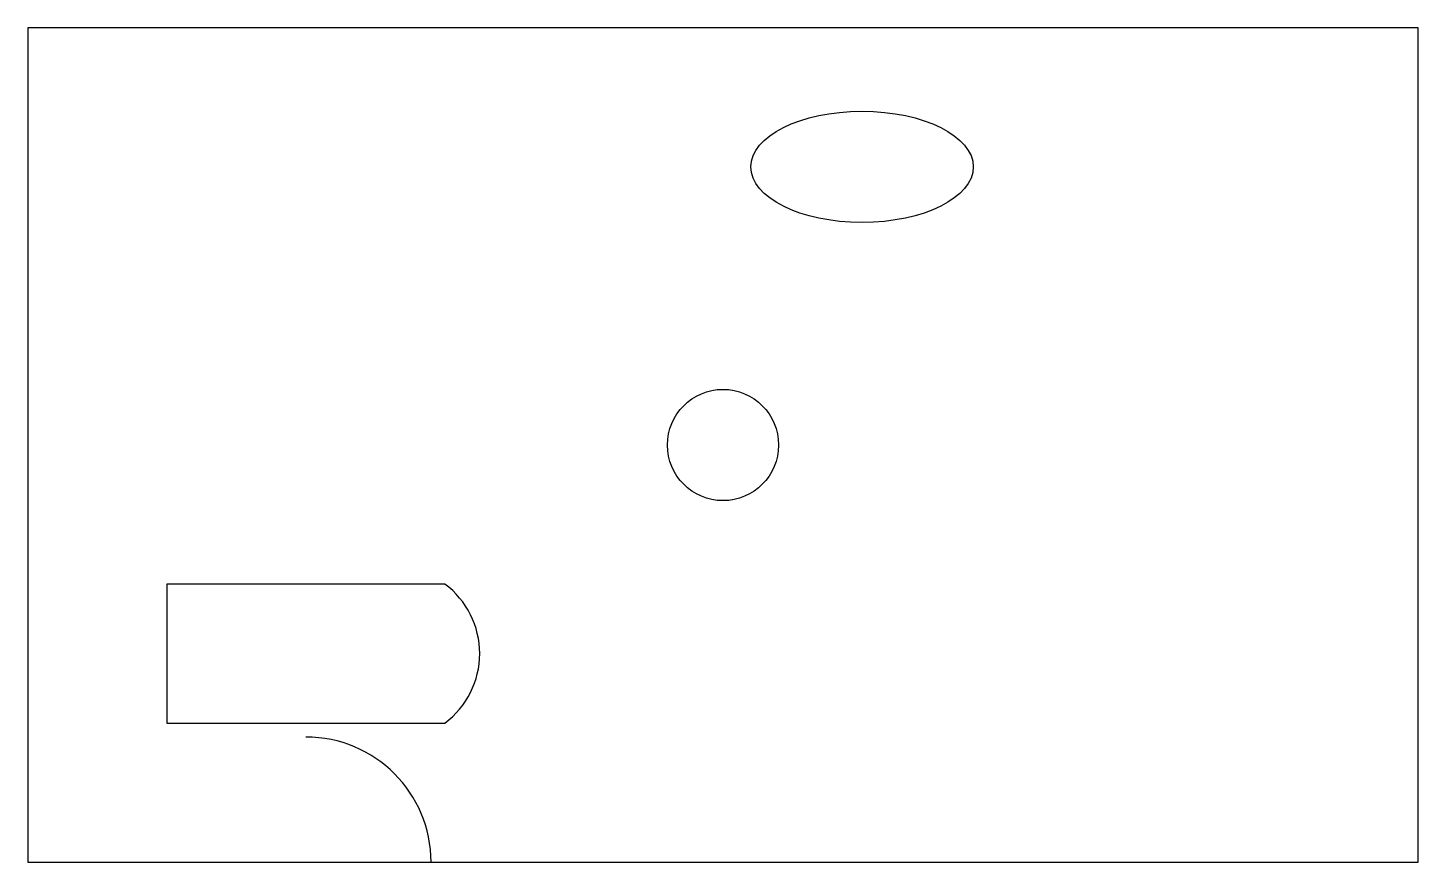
# Model space of a CAD drawing. Header units: millimetres. Extents: x 0 to 100, y 0 to 60.
import ezdxf

# ---------------------------------------------------------------- set-up
doc = ezdxf.new("R2010")
doc.units = ezdxf.units.MM
doc.layers.add('WALLS', color=7, linetype='Continuous')

msp = doc.modelspace()

# ---------------------------------------------------------------- linework, layer by layer
msp.add_lwpolyline([(10, 10), (30, 10, 0.5), (30, 20), (10, 20)], format="xyb", close=True)
msp.add_circle((50, 30), 4)
msp.add_arc((20, 0), 9, 0, 90)
msp.add_ellipse((60, 50), major_axis=(8, 0), ratio=0.5)
at = {"layer": 'WALLS'}
for p, q in [((100, 60), (0, 60)), ((0, 60), (0, 0)), ((100, 0), (100, 60)), ((0, 0), (100, 0))]:
    msp.add_line(p, q, dxfattribs=at)

doc.saveas('drawing.dxf')
